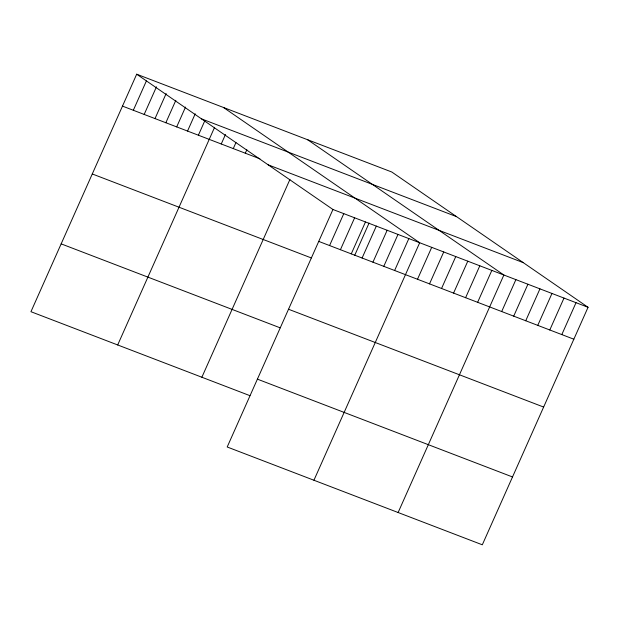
<?xml version="1.0" encoding="UTF-8"?>
<svg xmlns="http://www.w3.org/2000/svg" width="619" height="619" viewBox="0 0 619 619"><rect width="100%" height="100%" fill="white"/><g stroke="black" fill="none" stroke-linecap="round" stroke-linejoin="round"><path stroke-width="0.93" d="M136.691 74.203L332.945 209.485L227.196 446.988L482.309 544.797L588.05 307.295L391.804 172.012L136.691 74.203L30.95 311.705L249.975 395.68M133.325 110.267L146.386 80.942M144.173 114.43L156.46 86.83M155.013 118.585L166.147 93.57M165.853 122.74L175.835 100.317M176.694 126.895L185.53 107.064M187.542 131.058L195.217 113.803M198.382 135.213L204.912 120.55M117.687 344.961L214.6 127.297M221.246 143.979L225.471 134.493M233.278 148.591L235.963 142.556M245.302 153.203L246.842 149.752M201.871 377.242L289.924 179.471M329.579 245.557L343.785 213.64M340.419 249.712L354.625 217.795M351.259 253.867L365.465 221.958M354.749 255.245L369.071 223.057M362.1 258.022L376.313 226.113M372.94 262.185L387.154 230.268M383.788 266.34L397.994 234.423M394.628 270.495L408.834 238.586M313.934 480.243L419.682 242.741L223.428 107.458M417.5 279.262L431.706 247.352M429.524 283.873L443.73 251.964M441.548 288.485L455.762 256.576M453.572 293.097L467.786 261.187M465.604 297.708L479.81 265.799M477.628 302.32L491.834 270.402M398.118 512.524L503.866 275.014L307.62 139.732M501.684 311.543L515.89 279.626M513.708 316.154L527.914 284.237M525.732 320.766L539.946 288.849M537.764 325.377L551.97 293.46M549.788 329.989L563.994 298.072M561.812 334.593L576.026 302.683M201.454 118.848L456.567 216.658M122.485 106.112L259.903 158.804M268.182 164.84L523.287 262.649M332.945 209.485L588.05 307.295M318.731 241.395L573.844 339.204M92.277 173.962L311.311 257.937M288.524 309.245L543.637 407.054M61.157 243.863L280.183 327.838M257.403 379.145L512.509 476.955"/></g></svg>
